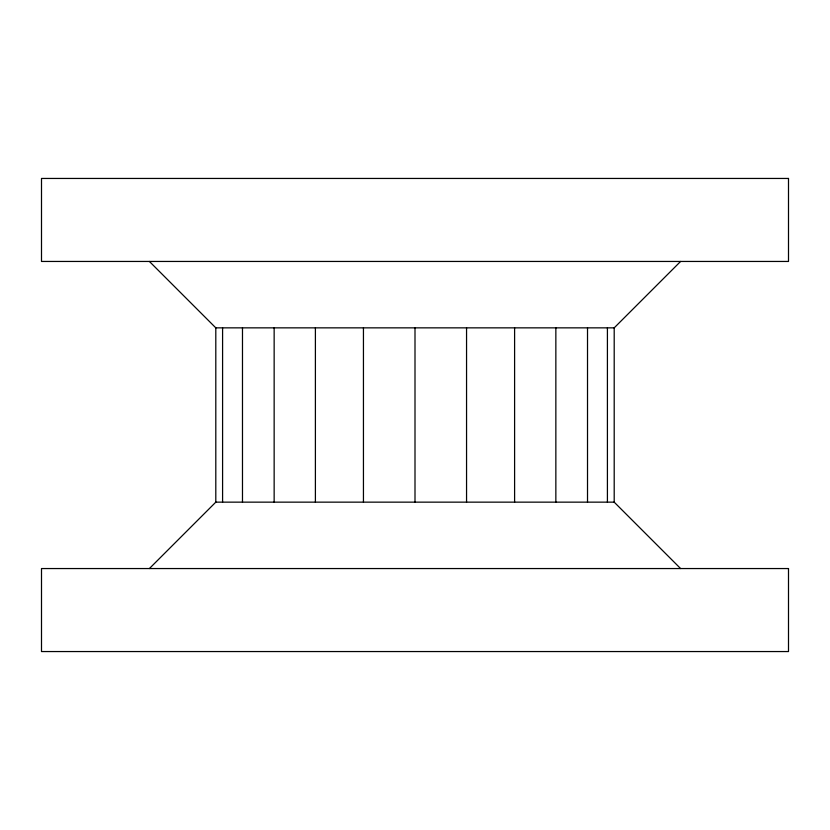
<?xml version="1.0" encoding="UTF-8"?>
<svg xmlns="http://www.w3.org/2000/svg" width="830" height="830" viewBox="0 0 830 830"><rect width="100%" height="100%" fill="white"/><g stroke="black" fill="none" stroke-linecap="round" stroke-linejoin="round"><path stroke-width="1.25" d="M149.4 568.55L215.8 502.15L614.2 502.15L680.6 568.55M149.4 261.45L215.8 327.85L614.2 327.85L680.6 261.45M614.2 327.85L614.2 502.15M607.415 327.85L607.415 502.15M587.515 327.85L587.515 502.15M555.851 327.85L555.851 502.15M514.6 327.85L514.6 502.15M466.553 327.85L466.553 502.15M415 327.85L415 502.15M363.447 327.85L363.447 502.15M315.4 327.85L315.4 502.15M274.149 327.85L274.149 502.15M242.485 327.85L242.485 502.15M222.585 327.85L222.585 502.15M215.8 327.85L215.8 502.15M788.5 178.45L41.5 178.45L41.5 261.45L788.5 261.45L788.5 178.45M788.5 568.55L41.5 568.55L41.5 651.55L788.5 651.55L788.5 568.55"/></g></svg>
